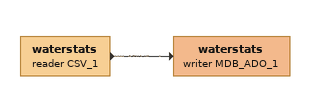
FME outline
waterstats (reader CSV_1)
    -> waterstats (writer MDB_ADO_1)
waterstats (writer MDB_ADO_1)
